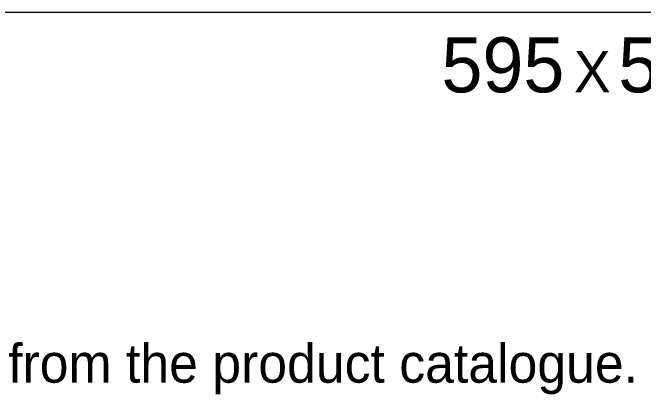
# Model space of a CAD drawing. Extents: x 0 to 247, y -13 to 225.
# Drawn here: x 67.7 to 132.9, y -13.2 to 26.2 of the extents above; entities that cross this region are included whole.
import ezdxf

# ---------------------------------------------------------------- set-up
doc = ezdxf.new("R2010")
doc.units = 0
for name, color, linetype in [('GEOMETRY', 7, 'Continuous'), ('NOTE', 1, 'Continuous'), ('TEXT', 7, 'Continuous')]:
    doc.layers.add(name, color=color, linetype=linetype)

msp = doc.modelspace()

# ---------------------------------------------------------------- linework, layer by layer
at = {"layer": 'GEOMETRY', "lineweight": 13}
msp.add_lwpolyline([(232.083, 26.226), (18.481, 26.226)], dxfattribs=at)

# ---------------------------------------------------------------- texts
at = {"layer": 'NOTE'}
msp.add_text('STRIPLINE - drawing taken from the product catalogue. Not to scale: use the dimension labels (mm).', height=4, dxfattribs=at).set_placement((0, -12))
at = {"layer": 'TEXT'}
for s, height, p in [('595', 5.6935, (111.982, 17.987)), ('595', 5.6935, (130.258, 17.987)), ('X', 4.27, (125.668, 17.987))]:
    msp.add_text(s, height=height, dxfattribs=at).set_placement(p)

doc.saveas('drawing.dxf')
